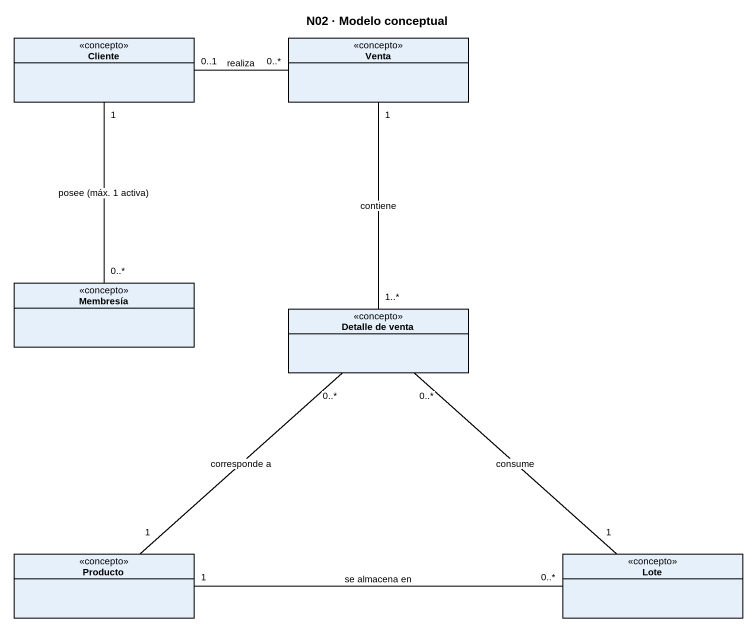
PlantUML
@startuml
title N02 · Modelo conceptual
hide circle
hide empty members
class Cliente <<concepto>>
class Venta <<concepto>>
class Membresía <<concepto>>
class "Detalle de venta" as Detalle_de_venta <<concepto>>
class Producto <<concepto>>
class Lote <<concepto>>
Cliente "0..1" -right- "0..*" Venta : realiza
Cliente "1" -- "0..*" Membresía : posee (máx. 1 activa)
Venta "1" -- "1..*" Detalle_de_venta : contiene
Detalle_de_venta "0..*" -- "1" Producto : corresponde a
Detalle_de_venta "0..*" -- "1" Lote : consume
Producto "1" -right- "0..*" Lote : se almacena en
@enduml
